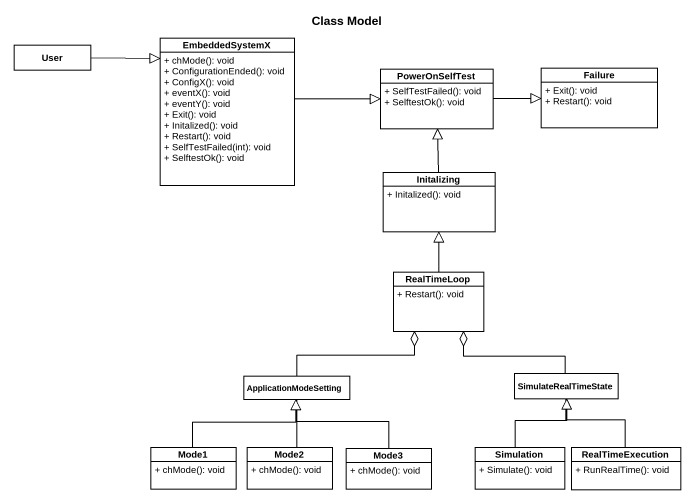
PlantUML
@startuml
title Class Model
hide circle
hide empty members
skinparam classAttributeIconSize 0
class User
class EmbeddedSystemX {
  + chMode(): void
  + ConfigurationEnded(): void
  + ConfigX(): void
  + eventX(): void
  + eventY(): void
  + Exit(): void
  + Initalized(): void
  + Restart(): void
  + SelfTestFailed(int): void
  + SelftestOk(): void
}
class PowerOnSelfTest {
  + SelfTestFailed(): void
  + SelftestOk(): void
}
class Failure {
  + Exit(): void
  + Restart(): void
}
class Initalizing {
  + Initalized(): void
}
class RealTimeLoop {
  + Restart(): void
}
class ApplicationModeSetting
class SimulateRealTimeState
class Mode1 {
  + chMode(): void
}
class Mode2 {
  + chMode(): void
}
class Mode3 {
  + chMode(): void
}
class Simulation {
  + Simulate(): void
}
class RealTimeExecution {
  + RunRealTime(): void
}
User -right-|> EmbeddedSystemX
EmbeddedSystemX -right-|> PowerOnSelfTest
PowerOnSelfTest -right-|> Failure
Initalizing -up-|> PowerOnSelfTest
RealTimeLoop -up-|> Initalizing
ApplicationModeSetting -up-o RealTimeLoop
SimulateRealTimeState -up-o RealTimeLoop
Mode1 -up-|> ApplicationModeSetting
Mode2 -up- ApplicationModeSetting
Mode3 -up- ApplicationModeSetting
Simulation -up-|> SimulateRealTimeState
RealTimeExecution -up- SimulateRealTimeState
@enduml
